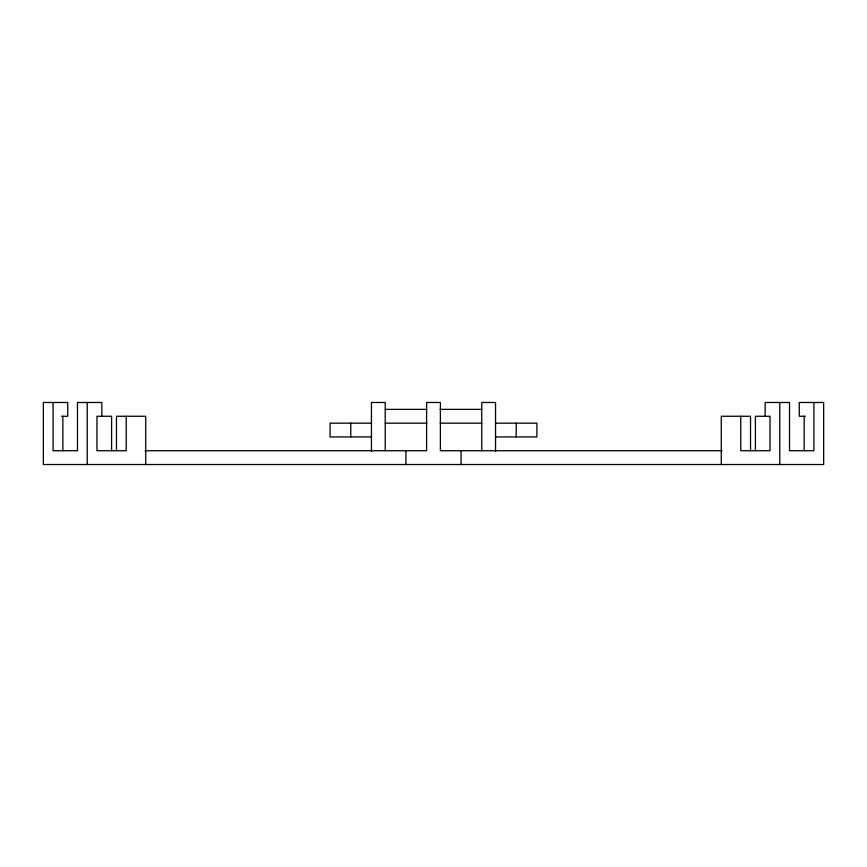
<?xml version="1.0" encoding="UTF-8"?>
<svg xmlns="http://www.w3.org/2000/svg" width="867" height="867" viewBox="0 0 867 867"><rect width="100%" height="100%" fill="white"/><g stroke="black" fill="none" stroke-linecap="round" stroke-linejoin="round"><path stroke-width="1.3" d="M385.241 409.376L426.792 409.376M440.198 409.376L481.759 409.376M61.633 416.268L67.724 416.268L67.724 402.483L43.35 402.483L43.35 464.517L823.65 464.517L823.65 402.483L799.276 402.483L799.276 416.268L805.367 416.268M371.455 423.161L330.089 423.161L330.089 436.946L371.455 436.946M385.241 423.161L426.792 423.161M440.198 423.161L481.759 423.161M495.545 423.161L536.901 423.161L536.901 436.946L495.545 436.946M144.897 450.732L426.607 450.732L426.607 402.483L440.393 402.483L440.393 450.732L722.059 450.732M813.896 402.483L813.896 450.732L789.523 450.732L789.523 402.483L765.149 402.483L765.149 416.268M804.153 416.268L804.153 450.732M779.78 402.483L779.78 464.517M755.406 450.732L755.406 416.268L770.026 416.268L770.026 450.732L740.776 450.732L740.776 416.268M750.529 450.732L750.529 416.268L721.279 416.268L721.279 464.517M516.223 423.161L516.223 436.946M495.545 451.393L495.545 402.483L481.759 402.483L481.759 450.732M461.071 450.732L461.071 464.517M405.919 450.732L405.919 464.517M385.241 450.732L385.241 402.483L371.455 402.483L371.455 451.393M350.777 423.161L350.777 436.946M145.721 464.517L145.721 416.268L116.471 416.268L116.471 450.732M126.224 416.268L126.224 450.732L96.974 450.732L96.974 416.268L111.594 416.268L111.594 450.732M101.851 416.268L101.851 402.483L77.477 402.483L77.477 450.732L53.104 450.732L53.104 402.483M87.22 402.483L87.22 464.517M62.847 416.268L62.847 450.732"/></g></svg>
